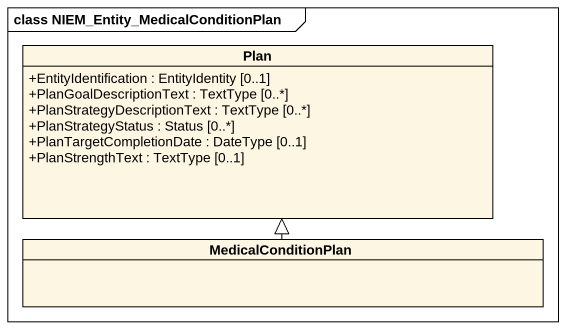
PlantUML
@startuml
mainframe class NIEM_Entity_MedicalConditionPlan
hide circle
hide empty members
skinparam classAttributeIconSize 0
class Plan {
  +EntityIdentification : EntityIdentity [0..1]
  +PlanGoalDescriptionText : TextType [0..*]
  +PlanStrategyDescriptionText : TextType [0..*]
  +PlanStrategyStatus : Status [0..*]
  +PlanTargetCompletionDate : DateType [0..1]
  +PlanStrengthText : TextType [0..1]
}
class MedicalConditionPlan
MedicalConditionPlan -up-|> Plan
@enduml
